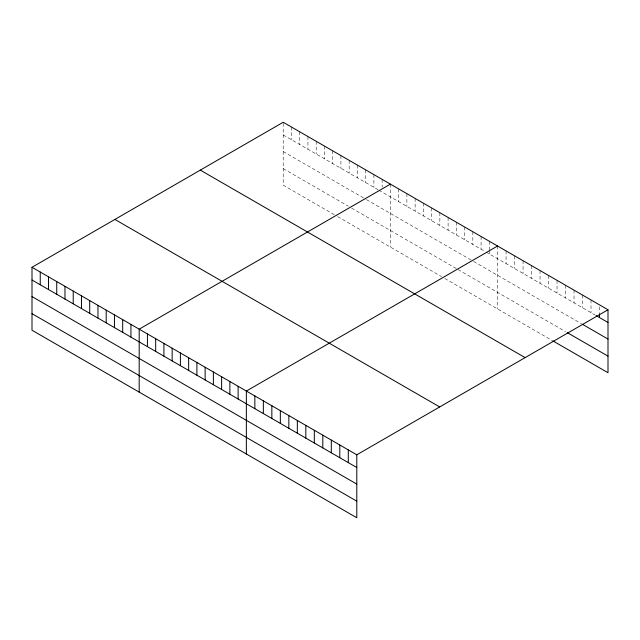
<?xml version="1.0" encoding="UTF-8"?>
<svg xmlns="http://www.w3.org/2000/svg" width="640" height="640" viewBox="0 0 640 640"><rect width="100%" height="100%" fill="white"/><g stroke="black" fill="none" stroke-linecap="round" stroke-linejoin="round"><path stroke-width="0.48" stroke-dasharray="3.2 2.4" d="M283.208 134.968L378.024 189.712M378.848 190.184L485.208 251.592M486.032 252.064L595.256 315.128M283.208 151.544L365.656 199.144M366.48 199.616L472.84 261.024M473.664 261.496L581.664 323.856M283.208 168.616L348.344 206.224M351.64 208.128L456.352 268.584M458 269.536L565.528 331.616M334.328 214.704L283.208 185.192L283.208 122.256M337.624 216.608L441.504 276.584M444.808 278.488L551.936 340.344M599.504 306.824L599.504 312.688M591.008 299.96L591.008 312.68M582.52 295.056L582.52 307.776M574.024 290.152L574.024 302.872M565.528 285.248L565.528 297.968M557.032 280.344L557.032 293.056M548.536 275.44L548.536 288.152M540.04 270.536L540.04 283.248M531.552 265.632L531.552 278.344M523.056 260.728L523.056 273.44M514.56 255.824L514.56 268.536M506.064 250.92L506.064 263.632M497.568 246.016L497.568 308.952M489.328 241.256L489.328 250.056M489.328 251.04L489.328 253.968M481.08 236.496L481.08 249.208M472.84 231.736L472.84 244.448M464.592 226.976L464.592 239.688M456.352 222.216L456.352 234.928M448.104 217.456L448.104 230.168M439.856 212.696L439.856 225.408M431.616 207.936L431.616 220.648M423.368 203.176L423.368 215.888M415.128 198.416L415.128 211.128M406.88 193.656L406.88 206.368M398.632 188.896L398.632 201.608M390.392 184.136L390.392 247.072M382.144 179.376L382.144 187.2M373.904 174.616L373.904 187.328M365.656 169.856L365.656 182.568M357.416 165.096L357.416 177.808M349.168 160.336L349.168 173.048M340.92 155.576L340.92 168.288M332.68 150.816L332.68 163.528M324.432 146.056L324.432 158.768M316.192 141.296L316.192 154.008M307.944 136.536L307.944 149.248M299.696 131.776L299.696 144.488M291.456 127.016L291.456 139.728"/><path stroke-width="0.96" d="M32 267.288L356.792 454.808L356.792 517.744L32 330.232L32 267.288L283.208 122.256L608 309.768L608 372.712L552.784 340.832M390.392 184.136L139.184 329.168L139.184 392.112M497.568 246.016L246.36 391.048L246.36 453.992M356.792 454.808L608 309.768M596.104 315.616L608 322.488M582.52 324.344L608 339.056M567.224 332.592L608 356.136M200.312 170.12L525.104 357.632M114.896 219.432L439.688 406.944M32 280.008L356.792 467.52M32 296.576L356.792 484.096M32 313.656L356.792 501.168M599.504 313.672L599.504 317.584M348.296 449.904L348.296 462.616M339.8 445L339.8 457.712M331.304 440.096L331.304 452.808M322.808 435.192L322.808 447.904M314.32 430.288L314.32 443M305.824 425.384L305.824 438.096M297.328 420.48L297.328 433.192M288.832 415.576L288.832 428.288M280.336 410.664L280.336 423.384M271.848 405.76L271.848 418.48M263.352 400.856L263.352 413.576M254.856 395.952L254.856 408.672M238.12 386.288L238.12 399.008M229.872 381.528L229.872 394.248M221.624 376.768L221.624 389.488M213.384 372.008L213.384 384.728M205.136 367.248L205.136 379.968M196.896 362.488L196.896 375.208M188.648 357.728L188.648 370.448M180.4 352.968L180.4 365.688M172.16 348.208L172.16 360.928M163.912 343.448L163.912 356.168M155.672 338.688L155.672 351.408M147.424 333.928L147.424 346.648M130.936 324.408L130.936 337.128M122.688 319.648L122.688 332.368M114.448 314.888L114.448 327.608M106.2 310.128L106.2 322.848M97.96 305.368L97.96 318.088M89.712 300.608L89.712 313.328M81.464 295.848L81.464 308.568M73.224 291.088L73.224 303.808M64.976 286.328L64.976 299.048M56.736 281.568L56.736 294.288M48.488 276.808L48.488 289.528M40.248 272.048L40.248 284.768"/></g></svg>
